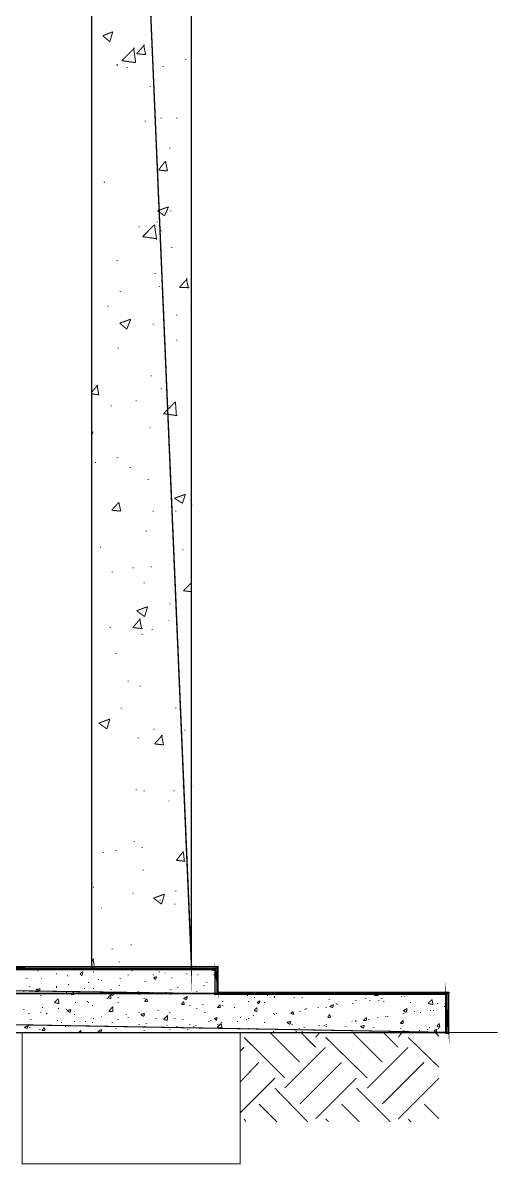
# Model space of a CAD drawing. Extents: x -593 to 248, y 430 to 1024.
# Drawn here: x -364.86 to -344.58, y 859.84 to 908.48 of the extents above; entities that cross this region are included whole.
import ezdxf

# ---------------------------------------------------------------- set-up
doc = ezdxf.new("R2010")
doc.units = 0
doc.header["$MEASUREMENT"] = 0
for name, color, linetype in [('C00-00-00-BLACK', 7, 'Continuous'), ('C00-7E-FF', 150, 'Continuous'), ('C62-64-65', 252, 'Continuous'), ('C93-95-97', 253, 'Continuous'), ('C95-49-00', 34, 'Continuous')]:
    doc.layers.add(name, color=color, linetype=linetype)

msp = doc.modelspace()

# ---------------------------------------------------------------- linework, layer by layer
at = {"layer": 'C00-00-00-BLACK', "const_width": 0.0423}
for points in [[(-361.908, 967.4), (-361.908, 868.169)], [(-357.667, 868.169), (-357.667, 967.4)], [(-361.443, 907.931), (-361.019, 908.098)], [(-361.443, 907.931), (-361.146, 907.673)], [(-361.146, 907.673), (-361.019, 908.098)], [(-360.635, 906.869), (-360.085, 907.419)], [(-360.043, 906.784), (-360.128, 907.419)], [(-360, 907.166), (-359.662, 907.546)], [(-360, 907.166), (-359.62, 907.123)], [(-359.62, 907.123), (-359.704, 907.546)], [(-360.847, 906.7), (-360.805, 906.7)], [(-360.847, 906.657), (-360.805, 906.657)], [(-360.635, 906.869), (-360.043, 906.784)], [(-357.92, 906.911), (-357.879, 906.911)], [(-360.424, 906.573), (-360.382, 906.573)], [(-358.898, 906.614), (-358.855, 906.614)], [(-359.447, 905.766), (-359.404, 905.766)], [(-359.662, 904.284), (-359.62, 904.284)], [(-358.981, 904.411), (-358.94, 904.411)], [(-358.305, 904.411), (-358.262, 904.411)], [(-358.601, 903.138), (-358.559, 903.138)], [(-359.067, 902.207), (-358.771, 902.588)], [(-358.685, 902.165), (-358.771, 902.588)], [(-359.067, 902.207), (-358.685, 902.165)], [(-359.067, 902.207), (-359.024, 902.207)], [(-361.4, 901.696), (-361.357, 901.696)], [(-359.108, 900.469), (-358.642, 900.638)], [(-359.108, 900.469), (-358.812, 900.258)], [(-358.812, 900.258), (-358.642, 900.638)], [(-358.559, 900.469), (-358.516, 900.469)], [(-359.746, 899.365), (-359.237, 899.876)], [(-359.151, 899.238), (-359.237, 899.876)], [(-359.151, 900.003), (-359.108, 900.003)], [(-359.916, 899.792), (-359.873, 899.792)], [(-359.746, 899.365), (-359.151, 899.28)], [(-358.981, 899.619), (-358.94, 899.619)], [(-358.516, 898.9), (-358.475, 898.9)], [(-360.847, 898.349), (-360.805, 898.349)], [(-359.237, 897.799), (-359.194, 897.799)], [(-358.178, 897.204), (-357.836, 897.584)], [(-357.794, 897.161), (-357.879, 897.584)], [(-360.721, 897.034), (-360.678, 897.034)], [(-359.067, 897.247), (-359.024, 897.247)], [(-358.178, 897.204), (-357.751, 897.204)], [(-361.23, 896.399), (-361.189, 896.399)], [(-358.305, 896.019), (-358.262, 896.019)], [(-357.71, 896.272), (-357.667, 896.272)], [(-360.721, 895.68), (-360.255, 895.849)], [(-360.721, 895.68), (-360.424, 895.424)], [(-360.424, 895.424), (-360.255, 895.849)], [(-359.32, 895.637), (-359.278, 895.637)], [(-360.805, 894.619), (-360.762, 894.619)], [(-358.305, 894.957), (-358.262, 894.957)], [(-361.908, 892.753), (-361.653, 893.049)], [(-361.612, 892.626), (-361.696, 893.049)], [(-359.404, 893.431), (-359.363, 893.431)], [(-361.908, 892.669), (-361.612, 892.626)], [(-358.981, 892.881), (-358.94, 892.881)], [(-361.104, 892.16), (-361.061, 892.16)], [(-360.043, 892.372), (-360, 892.372)], [(-358.855, 891.823), (-358.346, 892.33)], [(-358.601, 892.076), (-358.559, 892.076)], [(-358.305, 891.737), (-358.346, 892.33)], [(-358.855, 891.823), (-358.262, 891.737)], [(-359.447, 891.227), (-359.404, 891.227)], [(-361.908, 891.015), (-361.866, 891.058)], [(-361.908, 890.931), (-361.866, 891.058)], [(-361.782, 889.744), (-361.739, 889.744)], [(-360.847, 889.957), (-360.805, 889.957)], [(-360.296, 889.531), (-360.255, 889.531)], [(-359.535, 889.022), (-359.49, 889.022)], [(-358.389, 888.219), (-357.92, 888.387)], [(-358.389, 888.219), (-358.047, 888.007)], [(-358.047, 888.007), (-357.92, 888.387)], [(-361.061, 887.71), (-360.762, 888.049)], [(-361.061, 887.71), (-360.678, 887.668)], [(-360.678, 887.668), (-360.762, 888.049)], [(-357.667, 887.921), (-357.624, 887.921)], [(-359.32, 887.668), (-359.278, 887.668)], [(-358.346, 887.668), (-358.305, 887.668)], [(-359.62, 886.819), (-359.577, 886.819)], [(-361.569, 886.141), (-361.527, 886.141)], [(-358.047, 886.014), (-358.006, 886.014)], [(-360.169, 885.249), (-360.128, 885.249)], [(-359.404, 885.292), (-359.363, 885.292)], [(-361.061, 885.08), (-361.019, 885.08)], [(-359.704, 884.614), (-359.662, 884.614)], [(-358.006, 884.276), (-357.667, 884.614)], [(-358.006, 884.276), (-357.667, 884.234)], [(-360, 883.426), (-359.535, 883.598)], [(-360, 883.426), (-359.662, 883.173)], [(-359.662, 883.173), (-359.535, 883.598)], [(-358.601, 883.725), (-358.559, 883.725)], [(-360.169, 882.707), (-359.832, 883.089)], [(-359.789, 882.664), (-359.873, 883.089)], [(-358.642, 883.003), (-358.601, 883.003)], [(-361.146, 882.707), (-361.104, 882.707)], [(-360.169, 882.707), (-359.746, 882.664)], [(-359.789, 882.411), (-359.746, 882.411)], [(-359.363, 882.623), (-359.32, 882.623)], [(-360.89, 881.606), (-360.847, 881.606)], [(-360.382, 880.418), (-360.339, 880.418)], [(-359.873, 880.207), (-359.832, 880.207)], [(-360.678, 879.273), (-360.635, 879.273)], [(-358.346, 879.273), (-358.305, 879.273)], [(-361.612, 878.638), (-361.146, 878.807)], [(-361.612, 878.638), (-361.273, 878.384)], [(-361.273, 878.384), (-361.146, 878.807)], [(-359.959, 878.002), (-359.916, 878.002)], [(-359.278, 878.384), (-359.237, 878.384)], [(-359.237, 877.749), (-358.898, 878.13)], [(-358.855, 877.706), (-358.94, 878.13)], [(-357.963, 878.341), (-357.92, 878.341)], [(-359.237, 877.749), (-358.855, 877.706)], [(-360.043, 875.799), (-360, 875.799)], [(-359.704, 875.756), (-359.662, 875.756)], [(-358.431, 875.756), (-358.389, 875.756)], [(-358.047, 875.968), (-358.006, 875.968)], [(-357.667, 875.968), (-357.624, 875.968)], [(-357.667, 875.968), (-357.624, 875.968)], [(-358.642, 875.33), (-358.601, 875.33)], [(-360.128, 873.595), (-360.085, 873.595)], [(-361.443, 873.127), (-361.4, 873.127)], [(-360.89, 873.211), (-360.847, 873.211)], [(-359.789, 873.34), (-359.746, 873.34)], [(-358.305, 872.788), (-358.006, 873.17)], [(-357.963, 872.745), (-358.006, 873.127)], [(-358.305, 872.788), (-357.92, 872.745)], [(-359.746, 872.365), (-359.704, 872.365)], [(-361.866, 871.645), (-361.823, 871.645)], [(-360.169, 871.391), (-360.128, 871.391)], [(-359.278, 871.177), (-358.812, 871.349)], [(-359.278, 871.177), (-358.94, 870.922)], [(-358.94, 870.922), (-358.812, 871.349)], [(-358.346, 871.476), (-358.305, 871.476)], [(-361.527, 870.754), (-361.486, 870.754)], [(-359.024, 871.091), (-358.981, 871.091)], [(-358.389, 870.922), (-358.346, 870.922)], [(-361.061, 869.015), (-361.019, 869.015)], [(-360.255, 869.184), (-360.212, 869.184)], [(-361.908, 868.465), (-361.823, 868.592)], [(-361.782, 868.169), (-361.866, 868.592)], [(-360.762, 868.465), (-360.721, 868.465)], [(-364.707, 867.746), (-364.664, 867.746)], [(-364.241, 868.083), (-364.199, 868.083)], [(-364.072, 867.746), (-364.031, 867.746)], [(-363.689, 868.126), (-363.646, 868.126)], [(-363.435, 867.956), (-363.393, 867.956)], [(-362.97, 867.872), (-362.927, 867.872)], [(-362.545, 868.169), (-362.504, 868.169)], [(-362.418, 867.956), (-362.289, 868.042)], [(-362.418, 867.956), (-362.331, 867.872)], [(-362.331, 867.872), (-362.289, 868.042)], [(-362.162, 868.169), (-362.119, 868.169)], [(-361.908, 868.21), (-361.823, 868.169)], [(-361.866, 868.042), (-361.823, 868.042)], [(-361.357, 868.126), (-361.316, 868.126)], [(-360.721, 867.746), (-360.678, 867.746)], [(-360.382, 867.914), (-360.339, 867.914)], [(-360.212, 868.083), (-360.169, 868.083)], [(-359.32, 867.914), (-359.278, 867.914)], [(-359.278, 867.787), (-359.151, 867.83)], [(-359.278, 867.787), (-359.194, 867.703)], [(-359.194, 867.703), (-359.151, 867.83)], [(-359.108, 868.126), (-359.067, 868.126)], [(-359.067, 868.042), (-359.024, 868.042)], [(-358.812, 867.999), (-358.771, 867.999)], [(-358.516, 867.787), (-358.475, 867.787)], [(-357.963, 868.126), (-357.92, 868.126)], [(-357.879, 867.956), (-357.836, 867.956)], [(-357.413, 867.914), (-357.371, 867.914)], [(-356.862, 868.126), (-356.821, 868.169)], [(-356.862, 868.126), (-356.778, 868.169)], [(-356.862, 868.126), (-356.735, 868.126)], [(-356.862, 868.126), (-356.651, 868.083)], [(-356.735, 868.126), (-356.735, 868.169)], [(-356.735, 867.914), (-356.693, 867.914)], [(-356.651, 868.083), (-356.651, 868.169)], [(-364.58, 867.407), (-364.538, 867.407)], [(-364.327, 867.191), (-364.241, 867.321)], [(-364.284, 867.28), (-364.241, 867.28)], [(-364.199, 867.191), (-364.241, 867.321)], [(-364.241, 867.28), (-364.115, 867.321)], [(-364.241, 867.28), (-364.157, 867.191)], [(-364.157, 867.191), (-364.115, 867.321)], [(-363.435, 867.407), (-363.393, 867.407)], [(-363.435, 867.364), (-363.393, 867.364)], [(-362.927, 867.491), (-362.884, 867.491)], [(-362.247, 867.321), (-362.205, 867.321)], [(-362.078, 867.576), (-362.035, 867.576)], [(-361.866, 867.321), (-361.823, 867.321)], [(-361.653, 867.703), (-361.612, 867.703)], [(-361.527, 867.66), (-361.486, 867.66)], [(-361.104, 867.28), (-361.061, 867.28)], [(-360.762, 867.449), (-360.721, 867.449)], [(-359.662, 867.617), (-359.62, 867.617)], [(-358.559, 867.28), (-358.516, 867.28)], [(-358.262, 867.364), (-358.219, 867.364)], [(-357.158, 867.449), (-357.117, 867.449)], [(-357.032, 867.576), (-356.989, 867.576)], [(-356.606, 867.491), (-356.563, 867.491)], [(-364.834, 867.191), (-364.793, 867.191)], [(-364.327, 867.191), (-364.199, 867.191)], [(-364.199, 867.237), (-364.157, 867.237)], [(-364.115, 867.022), (-364.072, 867.022)], [(-363.519, 866.726), (-363.35, 866.895)], [(-363.307, 866.684), (-363.35, 866.895)], [(-363.011, 867.15), (-362.97, 867.15)], [(-362.8, 867.065), (-362.673, 867.191)], [(-362.8, 867.065), (-362.673, 867.065)], [(-362.673, 867.065), (-362.673, 867.191)], [(-362.119, 866.768), (-362.078, 866.768)], [(-361.273, 866.895), (-361.23, 866.895)], [(-361.23, 866.938), (-361.104, 867.065)], [(-361.23, 866.938), (-361.104, 866.895)], [(-361.146, 867.107), (-360.977, 867.15)], [(-361.146, 867.107), (-361.019, 867.022)], [(-361.104, 866.895), (-361.104, 867.065)], [(-361.019, 867.022), (-360.977, 867.15)], [(-360.805, 866.938), (-360.762, 866.938)], [(-359.959, 867.191), (-359.916, 867.191)], [(-359.916, 867.065), (-359.873, 867.065)], [(-359.704, 866.895), (-359.662, 866.895)], [(-359.662, 866.768), (-359.577, 866.895)], [(-359.662, 866.768), (-359.535, 866.768)], [(-359.535, 866.768), (-359.577, 866.895)], [(-359.535, 867.15), (-359.49, 867.15)], [(-359.363, 867.15), (-359.32, 867.15)], [(-358.771, 867.15), (-358.728, 867.15)], [(-358.559, 867.065), (-358.516, 867.065)], [(-358.093, 866.642), (-358.006, 866.768)], [(-358.006, 866.895), (-357.836, 866.981)], [(-358.006, 866.895), (-357.879, 866.854)], [(-357.963, 866.642), (-358.006, 866.768)], [(-357.879, 866.854), (-357.836, 866.981)], [(-357.624, 867.107), (-357.583, 867.107)], [(-357.455, 867.191), (-357.413, 867.191)], [(-356.436, 867.065), (-356.394, 867.065)], [(-356.352, 866.768), (-356.31, 866.768)], [(-355.294, 867.022), (-355.251, 867.022)], [(-355.251, 866.768), (-355.209, 866.768)], [(-354.995, 866.938), (-354.952, 866.938)], [(-354.868, 866.726), (-354.74, 866.811)], [(-354.783, 866.684), (-354.74, 866.811)], [(-354.444, 867.022), (-354.402, 867.022)], [(-354.147, 866.981), (-354.106, 866.981)], [(-354.147, 866.938), (-354.106, 866.938)], [(-353.299, 866.938), (-353.256, 866.938)], [(-353.045, 867.065), (-353.002, 867.065)], [(-352.96, 866.938), (-352.918, 866.938)], [(-351.814, 866.854), (-351.772, 866.854)], [(-350.669, 866.811), (-350.626, 866.811)], [(-350.245, 866.895), (-350.203, 866.895)], [(-350.077, 866.811), (-350.034, 866.811)], [(-349.864, 867.022), (-349.822, 867.107)], [(-349.864, 867.022), (-349.695, 867.022)], [(-349.695, 867.022), (-349.695, 867.107)], [(-349.695, 866.811), (-349.652, 866.811)], [(-349.568, 866.895), (-349.525, 866.895)], [(-349.483, 866.768), (-349.441, 866.768)], [(-348.719, 866.981), (-348.676, 866.981)], [(-348.591, 866.981), (-348.55, 866.981)], [(-347.573, 866.684), (-347.403, 866.854)], [(-347.362, 866.642), (-347.403, 866.854)], [(-346.811, 867.107), (-346.769, 867.107)], [(-346.811, 867.107), (-346.769, 867.065)], [(-364.834, 866.429), (-364.793, 866.429)], [(-364.115, 866.303), (-364.072, 866.303)], [(-364.031, 866.515), (-363.988, 866.515)], [(-363.519, 866.726), (-363.307, 866.684)], [(-363.35, 866.472), (-363.307, 866.472)], [(-363.011, 866.429), (-362.97, 866.429)], [(-362.97, 866.388), (-362.8, 866.429)], [(-362.97, 866.388), (-362.843, 866.303)], [(-362.843, 866.303), (-362.8, 866.429)], [(-362.631, 866.726), (-362.588, 866.726)], [(-362.078, 866.726), (-362.035, 866.726)], [(-361.908, 866.599), (-361.866, 866.599)], [(-361.189, 866.345), (-361.019, 866.556)], [(-361.189, 866.345), (-361.019, 866.345)], [(-361.019, 866.345), (-361.019, 866.556)], [(-360.805, 866.726), (-360.762, 866.726)], [(-359.916, 866.303), (-359.873, 866.303)], [(-359.108, 866.388), (-359.067, 866.388)], [(-358.601, 866.303), (-358.559, 866.303)], [(-358.093, 866.642), (-357.963, 866.642)], [(-357.751, 866.599), (-357.71, 866.599)], [(-357.455, 866.472), (-357.413, 866.472)], [(-357.201, 866.642), (-357.158, 866.642)], [(-357.117, 866.303), (-357.074, 866.303)], [(-356.563, 866.515), (-356.436, 866.642)], [(-356.563, 866.515), (-356.436, 866.515)], [(-356.436, 866.515), (-356.436, 866.642)], [(-356.352, 866.599), (-356.31, 866.599)], [(-355.844, 866.515), (-355.801, 866.515)], [(-354.995, 866.388), (-354.868, 866.515)], [(-354.995, 866.388), (-354.868, 866.345)], [(-354.868, 866.726), (-354.783, 866.684)], [(-354.868, 866.345), (-354.868, 866.515)], [(-354.572, 866.726), (-354.529, 866.726)], [(-353.425, 866.26), (-353.341, 866.345)], [(-353.299, 866.219), (-353.341, 866.345)], [(-353.045, 866.345), (-353.002, 866.345)], [(-352.833, 866.429), (-352.79, 866.429)], [(-352.79, 866.472), (-352.749, 866.472)], [(-352.28, 866.515), (-352.237, 866.515)], [(-351.941, 866.515), (-351.898, 866.515)], [(-351.772, 866.556), (-351.602, 866.642)], [(-351.772, 866.556), (-351.645, 866.515)], [(-351.645, 866.515), (-351.602, 866.642)], [(-351.518, 866.684), (-351.475, 866.684)], [(-351.475, 866.642), (-351.433, 866.642)], [(-350.796, 866.684), (-350.753, 866.684)], [(-348.634, 866.388), (-348.464, 866.472)], [(-348.634, 866.388), (-348.507, 866.303)], [(-348.507, 866.303), (-348.464, 866.472)], [(-348.337, 866.726), (-348.295, 866.726)], [(-348.168, 866.345), (-348.125, 866.345)], [(-347.912, 866.303), (-347.869, 866.303)], [(-347.573, 866.684), (-347.362, 866.642)], [(-347.489, 866.388), (-347.446, 866.388)], [(-347.362, 866.388), (-347.319, 866.388)], [(-347.192, 866.684), (-347.15, 866.684)], [(-346.896, 866.556), (-346.853, 866.556)], [(-364.623, 866.26), (-364.58, 866.26)], [(-364.538, 866.006), (-364.496, 866.006)], [(-363.861, 866.26), (-363.816, 866.26)], [(-363.393, 865.964), (-363.35, 865.964)], [(-363.223, 865.88), (-363.18, 865.88)], [(-362.673, 866.219), (-362.631, 866.219)], [(-362.673, 865.922), (-362.631, 865.922)], [(-362.205, 865.922), (-362.162, 865.922)], [(-361.908, 865.88), (-361.866, 865.88)], [(-361.866, 866.049), (-361.823, 866.049)], [(-361.527, 866.133), (-361.486, 866.133)], [(-361.061, 865.88), (-361.019, 865.88)], [(-360.805, 866.006), (-360.762, 866.006)], [(-360.466, 866.219), (-360.424, 866.219)], [(-360.382, 866.092), (-360.339, 866.092)], [(-359.916, 865.795), (-359.873, 865.795)], [(-359.832, 866.219), (-359.662, 866.26)], [(-359.832, 866.219), (-359.704, 866.133)], [(-359.704, 866.133), (-359.662, 866.26)], [(-359.704, 866.176), (-359.662, 866.176)], [(-359.62, 865.837), (-359.577, 865.837)], [(-359.194, 866.049), (-359.151, 866.049)], [(-358.855, 866.006), (-358.685, 866.176)], [(-358.855, 866.006), (-358.685, 865.964)], [(-358.685, 865.964), (-358.685, 866.176)], [(-358.389, 866.049), (-358.346, 866.049)], [(-358.047, 866.006), (-358.006, 866.006)], [(-357.751, 865.795), (-357.71, 865.795)], [(-356.947, 865.922), (-356.905, 865.922)], [(-356.862, 865.964), (-356.821, 865.964)], [(-356.693, 866.049), (-356.563, 866.092)], [(-356.693, 866.049), (-356.606, 865.964)], [(-356.606, 865.964), (-356.563, 866.092)], [(-356.563, 865.667), (-356.394, 865.837)], [(-356.563, 865.795), (-356.522, 865.795)], [(-356.394, 865.88), (-356.352, 865.88)], [(-356.352, 865.626), (-356.394, 865.837)], [(-355.717, 865.922), (-355.674, 865.922)], [(-355.59, 866.092), (-355.548, 866.092)], [(-355.335, 866.006), (-355.294, 866.006)], [(-355.251, 866.049), (-355.209, 866.049)], [(-355.037, 866.176), (-354.995, 866.176)], [(-354.572, 865.88), (-354.529, 865.88)], [(-354.19, 866.26), (-354.147, 866.26)], [(-354.147, 866.219), (-354.106, 866.219)], [(-354.063, 866.26), (-354.021, 866.26)], [(-353.595, 865.88), (-353.425, 865.922)], [(-353.595, 865.88), (-353.468, 865.795)], [(-353.468, 865.795), (-353.425, 865.922)], [(-353.425, 866.26), (-353.299, 866.219)], [(-353.384, 865.795), (-353.341, 865.795)], [(-351.941, 865.795), (-351.898, 865.795)], [(-351.857, 866.092), (-351.772, 866.219)], [(-351.857, 866.092), (-351.73, 866.092)], [(-351.73, 866.092), (-351.772, 866.219)], [(-350.837, 865.922), (-350.796, 865.922)], [(-350.669, 865.964), (-350.626, 865.964)], [(-350.669, 865.922), (-350.626, 865.922)], [(-350.33, 865.964), (-350.203, 866.092)], [(-350.33, 865.964), (-350.203, 865.964)], [(-350.203, 865.964), (-350.203, 866.092)], [(-350.118, 866.006), (-350.077, 866.006)], [(-349.738, 866.092), (-349.695, 866.092)], [(-349.396, 866.133), (-349.353, 866.133)], [(-349.312, 866.133), (-349.269, 866.133)], [(-348.76, 865.837), (-348.634, 865.964)], [(-348.76, 865.837), (-348.634, 865.837)], [(-348.634, 866.26), (-348.591, 866.26)], [(-348.634, 865.837), (-348.634, 865.964)], [(-347.192, 865.71), (-347.107, 865.837)], [(-347.066, 865.667), (-347.107, 865.837)], [(-442.701, 865.414), (-344.604, 865.456)], [(-364.877, 865.414), (-364.877, 859.86), (-355.59, 859.86), (-355.59, 865.414)], [(-364.793, 865.667), (-364.623, 865.753)], [(-364.793, 865.667), (-364.664, 865.626)], [(-364.664, 865.626), (-364.623, 865.753)], [(-364.58, 865.667), (-364.538, 865.667)], [(-364.157, 865.583), (-364.115, 865.583)], [(-364.031, 865.541), (-363.945, 865.667)], [(-364.031, 865.541), (-363.902, 865.541)], [(-363.902, 865.541), (-363.945, 865.667)], [(-363.054, 865.71), (-363.011, 865.71)], [(-362.461, 865.456), (-362.374, 865.541)], [(-362.374, 865.456), (-362.374, 865.541)], [(-361.653, 865.498), (-361.486, 865.583)], [(-361.653, 865.498), (-361.527, 865.456)], [(-361.527, 865.456), (-361.486, 865.583)], [(-360.89, 865.626), (-360.847, 865.626)], [(-359.746, 865.456), (-359.704, 865.456)], [(-359.704, 865.541), (-359.662, 865.541)], [(-358.728, 865.753), (-358.685, 865.753)], [(-358.601, 865.583), (-358.559, 865.583)], [(-358.305, 865.71), (-358.262, 865.71)], [(-357.836, 865.583), (-357.794, 865.583)], [(-357.583, 865.71), (-357.54, 865.71)], [(-357.497, 865.753), (-357.455, 865.753)], [(-356.563, 865.667), (-356.352, 865.626)], [(-356.436, 865.667), (-356.394, 865.667)], [(-355.251, 865.626), (-355.209, 865.626)], [(-354.19, 865.498), (-354.147, 865.498)], [(-354.106, 865.583), (-354.063, 865.583)], [(-354.106, 865.456), (-354.063, 865.456)], [(-354.063, 865.456), (-354.021, 865.456)], [(-353.384, 865.583), (-353.341, 865.583)], [(-353.214, 865.498), (-353.172, 865.498)], [(-353.086, 865.626), (-353.045, 865.626)], [(-352.96, 865.498), (-352.918, 865.498)], [(-352.875, 865.667), (-352.833, 865.667)], [(-352.237, 865.753), (-352.195, 865.753)], [(-352.026, 865.753), (-351.984, 865.753)], [(-351.941, 865.71), (-351.898, 865.71)], [(-351.772, 865.456), (-351.73, 865.456)], [(-351.095, 865.71), (-351.052, 865.71)], [(-350.457, 865.71), (-350.288, 865.753)], [(-350.457, 865.71), (-350.33, 865.626)], [(-350.33, 865.626), (-350.288, 865.753)], [(-349.907, 865.667), (-349.864, 865.667)], [(-348.76, 865.626), (-348.719, 865.626)], [(-348.634, 865.541), (-348.591, 865.541)], [(-348.507, 865.456), (-348.464, 865.456)], [(-347.954, 865.541), (-347.912, 865.541)], [(-347.615, 865.583), (-347.573, 865.583)], [(-347.53, 865.667), (-347.489, 865.667)], [(-347.319, 865.541), (-347.192, 865.583)], [(-347.319, 865.541), (-347.234, 865.456)], [(-347.234, 865.456), (-347.192, 865.583)], [(-347.192, 865.71), (-347.066, 865.667)], [(-347.15, 865.626), (-347.107, 865.626)]]:
    msp.add_lwpolyline(points, dxfattribs=at)
for points in [[(-430.741, 868.253), (-430.657, 868.126), (-356.522, 868.253), (-430.741, 868.253)], [(-430.657, 868.126), (-356.522, 868.253), (-356.651, 868.126), (-430.657, 868.126)], [(-356.522, 868.253), (-356.651, 868.126), (-356.522, 867.15), (-356.522, 868.253)], [(-356.651, 868.126), (-356.522, 867.15), (-356.651, 867.065), (-356.651, 868.126)], [(-346.811, 867.065), (-346.684, 865.414), (-346.811, 865.414), (-346.811, 867.065)], [(-356.522, 867.15), (-356.651, 867.065), (-346.684, 867.15), (-356.522, 867.15)], [(-356.651, 867.065), (-346.684, 867.15), (-346.811, 867.065), (-356.651, 867.065)], [(-346.684, 867.15), (-346.811, 867.065), (-346.684, 865.414), (-346.684, 867.15)]]:
    msp.add_lwpolyline(points, close=True, dxfattribs=at)
at = {"layer": 'C00-00-00-BLACK'}
for points in [[(-430.741, 868.253), (-430.657, 868.126), (-356.522, 868.253), (-430.741, 868.253)], [(-430.657, 868.126), (-356.522, 868.253), (-356.651, 868.126), (-430.657, 868.126)], [(-356.522, 868.253), (-356.651, 868.126), (-356.522, 867.15), (-356.522, 868.253)], [(-356.651, 868.126), (-356.522, 867.15), (-356.651, 867.065), (-356.651, 868.126)], [(-356.522, 867.15), (-356.651, 867.065), (-346.684, 867.15), (-356.522, 867.15)], [(-356.651, 867.065), (-346.684, 867.15), (-346.811, 867.065), (-356.651, 867.065)], [(-346.684, 867.15), (-346.811, 867.065), (-346.684, 865.414), (-346.684, 867.15)], [(-346.811, 867.065), (-346.684, 865.414), (-346.811, 865.414), (-346.811, 867.065)]]:
    msp.add_lwpolyline(points, close=True, dxfattribs=at)
at = {"layer": 'C00-7E-FF', "const_width": 0.0423}
for points in [[(-354.656, 867.107), (-354.613, 867.107)], [(-354.613, 867.107), (-352.537, 867.107)]]:
    msp.add_lwpolyline(points, dxfattribs=at)
at = {"layer": 'C62-64-65', "const_width": 0.0423}
for points in [[(-430.7, 868.169), (-356.563, 867.107), (-430.7, 867.107), (-430.7, 868.169)], [(-356.563, 868.169), (-430.7, 868.169), (-356.563, 867.107), (-356.563, 868.169)], [(-440.539, 867.107), (-440.539, 865.456), (-346.769, 865.456), (-440.539, 867.107)], [(-346.769, 867.107), (-346.727, 867.107), (-440.539, 867.107), (-346.769, 867.107)], [(-346.769, 867.107), (-440.539, 867.107), (-356.563, 867.107), (-346.769, 867.107)], [(-440.539, 867.107), (-346.769, 867.107), (-346.769, 865.456), (-440.539, 867.107)], [(-440.539, 865.456), (-346.769, 865.456), (-440.539, 865.414), (-440.539, 865.456)]]:
    msp.add_lwpolyline(points, close=True, dxfattribs=at)
at = {"layer": 'C62-64-65'}
for points in [[(-356.563, 868.169), (-430.7, 868.169), (-356.563, 867.107), (-356.563, 868.169)], [(-430.7, 868.169), (-356.563, 867.107), (-430.7, 867.107), (-430.7, 868.169)], [(-346.769, 867.107), (-346.727, 867.107), (-440.539, 867.107), (-346.769, 867.107)], [(-346.769, 867.107), (-440.539, 867.107), (-356.563, 867.107), (-346.769, 867.107)], [(-440.539, 867.107), (-440.539, 865.456), (-346.769, 865.456), (-440.539, 867.107)], [(-440.539, 867.107), (-346.769, 867.107), (-346.769, 865.456), (-440.539, 867.107)], [(-440.539, 865.456), (-346.769, 865.456), (-440.539, 865.414), (-440.539, 865.456)]]:
    msp.add_lwpolyline(points, close=True, dxfattribs=at)
at = {"layer": 'C93-95-97', "const_width": 0.0423}
for points in [[(-361.908, 967.273), (-357.667, 868.169), (-361.908, 868.169), (-361.908, 967.273)], [(-357.667, 967.273), (-361.908, 967.273), (-357.667, 868.169), (-357.667, 967.273)]]:
    msp.add_lwpolyline(points, close=True, dxfattribs=at)
at = {"layer": 'C93-95-97'}
for points in [[(-357.667, 967.273), (-361.908, 967.273), (-357.667, 868.169), (-357.667, 967.273)], [(-361.908, 967.273), (-357.667, 868.169), (-361.908, 868.169), (-361.908, 967.273)]]:
    msp.add_lwpolyline(points, close=True, dxfattribs=at)
at = {"layer": 'C95-49-00', "const_width": 0.0423}
for points in [[(-353.045, 864.183), (-354.317, 865.456)], [(-352.367, 864.819), (-353.002, 865.456)], [(-352.367, 865.244), (-352.195, 865.456)], [(-349.525, 864.183), (-350.796, 865.456)], [(-348.846, 864.819), (-349.483, 865.456)], [(-348.846, 865.244), (-348.676, 865.456)], [(-347.107, 865.287), (-347.276, 865.456)], [(-355.59, 864.649), (-355.421, 864.819)], [(-353.68, 863.507), (-355.421, 865.244)], [(-353.68, 863.081), (-351.941, 864.819)], [(-350.161, 863.507), (-351.941, 865.244)], [(-350.161, 863.081), (-348.423, 864.819)], [(-347.107, 863.972), (-348.423, 865.244)], [(-355.59, 863.337), (-354.783, 864.183)], [(-353.045, 862.403), (-351.264, 864.183)], [(-349.525, 862.403), (-347.742, 864.183)], [(-355.59, 862.023), (-354.106, 863.507)], [(-352.367, 861.767), (-350.626, 863.507)], [(-348.846, 861.767), (-347.107, 863.507)], [(-352.706, 861.641), (-354.106, 863.081)], [(-349.184, 861.641), (-350.626, 863.081)], [(-354.021, 861.641), (-354.783, 862.403)], [(-350.5, 861.641), (-351.264, 862.403)], [(-347.107, 861.767), (-347.742, 862.403)], [(-355.335, 861.641), (-355.421, 861.767)], [(-351.814, 861.641), (-351.941, 861.767)], [(-348.295, 861.641), (-348.423, 861.767)]]:
    msp.add_lwpolyline(points, dxfattribs=at)

doc.saveas('drawing.dxf')
